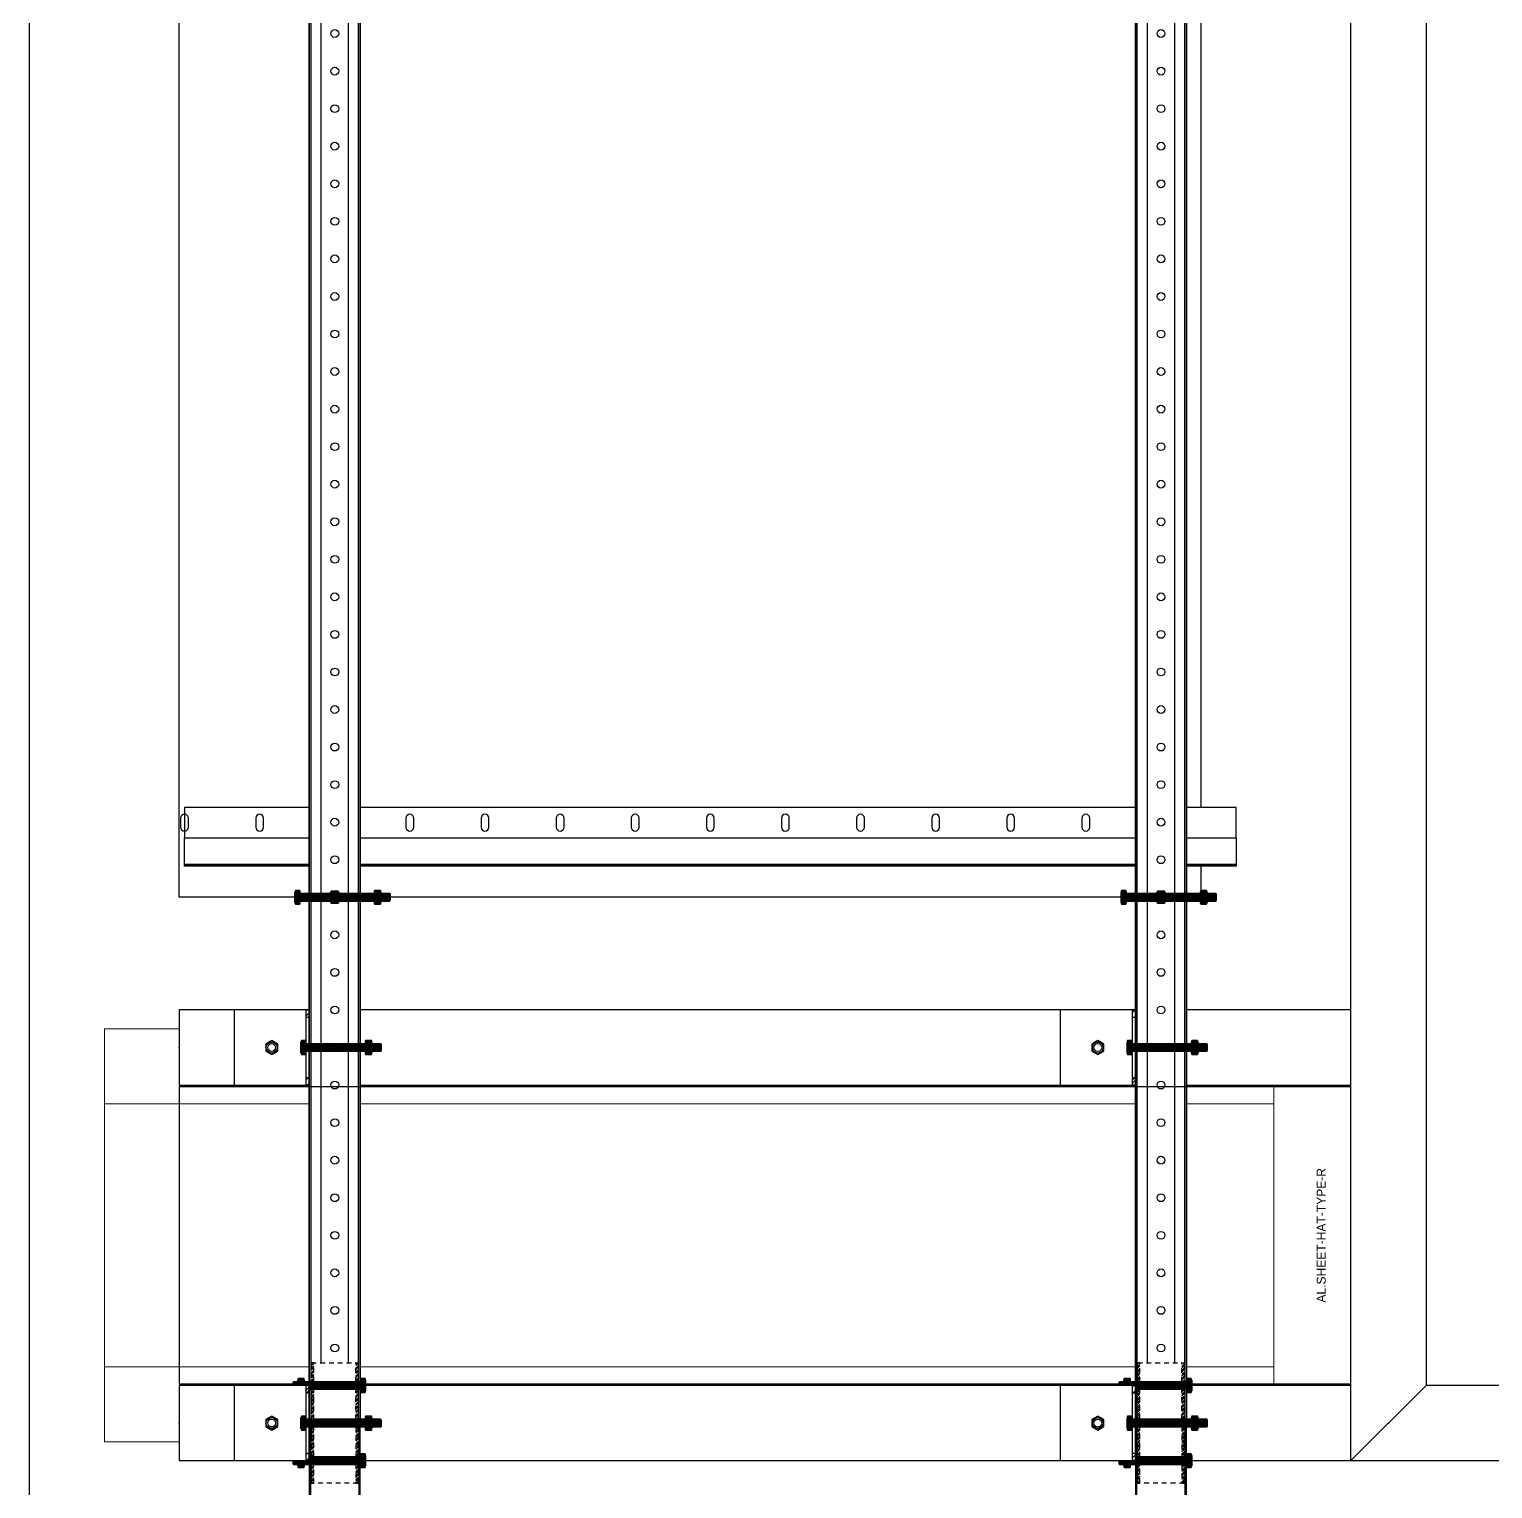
# Model space of a CAD drawing. Header units: millimetres. Extents: x -962357 to -591296, y -223672 to 59420.
# Drawn here: x -762783 to -761809, y -174613 to -173641 of the extents above; entities that cross this region are included whole.
import ezdxf
from ezdxf.enums import TextEntityAlignment as Align

# ---------------------------------------------------------------- set-up
doc = ezdxf.new("R2010")
doc.units = ezdxf.units.MM
doc.linetypes.add('TA_HL_000.90000', pattern=[5.85, 3.195, -2.655])
for name, color, linetype in [('000 - H A T C H', 8, 'Continuous'), ('000 - WIPEOUT', 250, 'Continuous'), ('001 - ASCESSORIES', 251, 'Continuous'), ('A04_TUBE SERIES', 2, 'Continuous'), ('A11_ALU.SOLID SHEET', 2, 'Continuous')]:
    doc.layers.add(name, color=color, linetype=linetype)
doc.layers.add('A-GLAZ-CURT', color=2, linetype='Continuous', lineweight=9)
pattern_1 = [(135, (45431.8018, -77824.1695), (-1.325825215, -1.325825215), []), (135, (45431.8018, -77823.2856), (-1.325825215, -1.325825215), [])]
pattern_2 = [(110, (-0.5, 0), (-0.939693, -0.34202), []), (110, (-0.2012, 0.6409), (-0.939693, -0.34202), [1.25, -0.25, 0, -0.25])]

# ---------------------------------------------------------------- blocks, each defined once
blk = doc.blocks.new('*U4832')
blk.add_attdef('EXTR.OVL-LENGTH_', (-25, -59.09), '', height=5)
blk.add_wipeout([(-25, 25), (25, -25), (25, 2475), (-25, 2425)]).dxf.layer = '000 - WIPEOUT'
blk.add_point((0, 0))
at = {"layer": 'A04_TUBE SERIES', "color": 0}
blk.add_lwpolyline([(-25, 25), (25, -25), (25, 2475), (-25, 2425)], close=True, dxfattribs=at)
blk = doc.blocks.new('*U4837')
blk.add_attdef('EXTR.OVL-LENGTH_', (-25, -59.09), '', height=5)
blk.add_wipeout([(-25, 25), (25, -25), (25, 6873.5), (-25, 6823.5)]).dxf.layer = '000 - WIPEOUT'
blk.add_point((0, 0))
at = {"layer": 'A04_TUBE SERIES', "color": 0}
blk.add_lwpolyline([(-25, 25), (25, -25), (25, 6873.5), (-25, 6823.5)], close=True, dxfattribs=at)
blk = doc.blocks.new('*U4839')
at = {"layer": 'A04_TUBE SERIES', "color": 0, "linetype": 'ByBlock', "xscale": -1}
blk.add_blockref('*U4832', (25, 25), dxfattribs=at)
at = {"layer": 'A04_TUBE SERIES', "color": 0, "linetype": 'ByBlock', "rotation": 269.9999999999478}
blk.add_blockref('*U4837', (25, 25), dxfattribs=at)
blk = doc.blocks.new('*U4847')
blk.add_attdef('EXTR.OVL-LENGTH_', (-25, -59.09), '', height=5)
blk.add_wipeout([(-25, 0), (25, 0), (25, 780), (-25, 780)]).dxf.layer = '000 - WIPEOUT'
blk.add_point((0, 0))
at = {"layer": 'A04_TUBE SERIES', "color": 0}
blk.add_lwpolyline([(-25, 0), (25, 0), (25, 780), (-25, 780)], close=True, dxfattribs=at)
blk = doc.blocks.new('*U4848')
blk.add_attdef('EXTR.OVL-LENGTH_', (-25, -59.09), '', height=5)
blk.add_wipeout([(-25, 0), (25, 0), (25, 780), (-25, 780)]).dxf.layer = '000 - WIPEOUT'
blk.add_point((0, 0))
at = {"layer": 'A04_TUBE SERIES', "color": 0}
blk.add_lwpolyline([(-25, 0), (25, 0), (25, 780), (-25, 780)], close=True, dxfattribs=at)
blk = doc.blocks.new('*U4856')
blk.add_wipeout([(875, 250), (875, 930), (-875, 930), (-875, 250)]).dxf.layer = '000 - WIPEOUT'
at = {"layer": 'A11_ALU.SOLID SHEET', "color": 0}
blk.add_lwpolyline([(875, 250), (875, 930), (-875, 930), (-875, 250)], close=True, dxfattribs=at)
blk = doc.blocks.new('*U4933')
blk.add_wipeout([(-350, 0), (350, 0), (350, 39), (-350, 39)]).dxf.layer = '000 - WIPEOUT'
at = {"color": 2}
blk.add_lwpolyline([(-350, 39), (350, 39), (350, 37.8), (-350, 37.8)], close=True, dxfattribs=at)
at = {"color": 1}
blk.add_lwpolyline([(-350, 37.8), (350, 37.8), (350, 20), (-350, 20)], close=True, dxfattribs=at)
blk.add_lwpolyline([(-350, 0), (350, 0), (350, 20), (-350, 20)], close=True)
for points in [[(-297.4, 13, 1), (-302.6, 13), (-302.6, 7, 1), (-297.4, 7)], [(-247.4, 13, 1), (-252.6, 13), (-252.6, 7, 1), (-247.4, 7)], [(-197.4, 13, 1), (-202.6, 13), (-202.6, 7, 1), (-197.4, 7)], [(-147.4, 13, 1), (-152.6, 13), (-152.6, 7, 1), (-147.4, 7)], [(-97.4, 13, 1), (-102.6, 13), (-102.6, 7, 1), (-97.4, 7)], [(-47.4, 13, 1), (-52.6, 13), (-52.6, 7, 1), (-47.4, 7)], [(2.6, 13, 1), (-2.6, 13), (-2.6, 7, 1), (2.6, 7)], [(52.6, 13, 1), (47.4, 13), (47.4, 7, 1), (52.6, 7)], [(102.6, 13, 1), (97.4, 13), (97.4, 7, 1), (102.6, 7)], [(152.6, 13, 1), (147.4, 13), (147.4, 7, 1), (152.6, 7)], [(202.6, 13, 1), (197.4, 13), (197.4, 7, 1), (202.6, 7)], [(252.6, 13, 1), (247.4, 13), (247.4, 7, 1), (252.6, 7)], [(302.6, 13, 1), (297.4, 13), (297.4, 7, 1), (302.6, 7)], [(352.6, 13, 1), (347.4, 13), (347.4, 7, 1), (352.6, 7)]]:
    blk.add_lwpolyline(points, format="xyb", close=True, dxfattribs=at)
blk = doc.blocks.new('000 - ASSCESSORIES_FAMELINE_GALV.BRACKET_FITTING_U-PROFILE_CC-01_TOP_VIEW')
at = {"color": 6}
blk.add_wipeout([(1500, -17), (-1500, -17), (-1500, 17), (1500, 17)], dxfattribs=at).dxf.layer = '000 - WIPEOUT'
at = {"layer": '001 - ASCESSORIES', "color": 0, "linetype": 'ByBlock'}
for p, q in [((1500, 15.8), (-1500, 15.8)), ((1500, -15.8), (-1500, -15.8))]:
    blk.add_line(p, q, dxfattribs=at)
at = {"layer": '001 - ASCESSORIES', "color": 1}
blk.add_lwpolyline([(1500, 17), (1500, -17), (-1500, -17), (-1500, 17)], close=True, dxfattribs=at)
at = {"layer": '001 - ASCESSORIES', "color": 0, "linetype": 'ByBlock'}
for points in [[(-1500, 17), (-1500, 9), (1500, 9), (1500, 17)], [(-1500, -9), (-1500, -17), (1500, -17), (1500, -9)]]:
    blk.add_lwpolyline(points, close=True, dxfattribs=at)
at = {"layer": '001 - ASCESSORIES', "color": 1, "linetype": 'Continuous'}
for centre in [(575, 0), (600, 0), (625, 0), (650, 0), (675, 0), (700, 0), (725, 0), (750, 0), (775, 0), (800, 0), (825, 0), (850, 0), (875, 0), (900, 0), (925, 0), (950, 0), (975, 0), (1000, 0), (1025, 0), (1050, 0), (1075, 0), (1100, 0), (1125, 0), (1150, 0), (1175, 0), (1200, 0), (1225, 0), (1250, 0), (1275, 0), (1300, 0), (1325, 0), (1350, 0), (1375, 0), (1400, 0), (1425, 0), (1450, 0), (1475, 0), (1500, 0)]:
    blk.add_circle(centre, 2.6, dxfattribs=at)
blk = doc.blocks.new('000 - ASSCESSORIES_FAMELINE_GALV._SPICE-FOR_CC-01_TOP_VIEW')
blk.add_wipeout([(-40, 15.5), (40, 15.5), (40, -15.5), (-40, -15.5)]).dxf.layer = '000 - WIPEOUT'
at = {"layer": '000 - H A T C H'}
h = blk.add_hatch(dxfattribs=at)
h.set_pattern_fill('ANSI32', color=8, scale=5, angle=90)
h.set_pattern_definition(pattern_1)
h.paths.add_polyline_path([(-27.5, 14), (-27.5, 15.5), (-40, 15.5), (-40, 14)])
h.paths.add_polyline_path([(-2.5, 14), (-2.5, 15.5), (-22.5, 15.5), (-22.5, 14)])
h.paths.add_polyline_path([(27.5, 15.5), (27.5, 14), (40, 14), (40, 15.5)])
h.paths.add_polyline_path([(22.5, 14), (22.5, 15.5), (2.5, 15.5), (2.5, 14)])
h = blk.add_hatch(dxfattribs=at)
h.set_pattern_fill('ANSI32', color=8, scale=5, angle=90)
h.set_pattern_definition(pattern_1)
h.paths.add_polyline_path([(-27.5, -15.5), (-27.5, -14), (-40, -14), (-40, -15.5)])
h.paths.add_polyline_path([(-2.5, -15.5), (-2.5, -14), (-22.5, -14), (-22.5, -15.5)])
h.paths.add_polyline_path([(27.5, -14), (27.5, -15.5), (40, -15.5), (40, -14)])
h.paths.add_polyline_path([(22.5, -15.5), (22.5, -14), (2.5, -14), (2.5, -15.5)])
at = {"layer": '001 - ASCESSORIES', "color": 0, "linetype": 'ByBlock'}
for points in [[(-40, 15.5), (40, 15.5), (40, -15.5), (-40, -15.5)], [(-27.5, 14), (-27.5, 15.5), (-40, 15.5), (-40, 14)], [(-27.5, 15.5), (-22.5, 15.5), (-22.5, 14), (-27.5, 14)], [(-2.5, 14), (-2.5, 15.5), (-22.5, 15.5), (-22.5, 14)], [(-2.5, 15.5), (2.5, 15.5), (2.5, 14), (-2.5, 14)], [(22.5, 14), (22.5, 15.5), (2.5, 15.5), (2.5, 14)], [(22.5, 15.5), (27.5, 15.5), (27.5, 14), (22.5, 14)], [(27.5, 15.5), (27.5, 14), (40, 14), (40, 15.5)], [(-27.5, -15.5), (-27.5, -14), (-40, -14), (-40, -15.5)], [(-27.5, -14), (-22.5, -14), (-22.5, -15.5), (-27.5, -15.5)], [(-2.5, -15.5), (-2.5, -14), (-22.5, -14), (-22.5, -15.5)], [(-2.5, -14), (2.5, -14), (2.5, -15.5), (-2.5, -15.5)], [(2.5, -14), (22.5, -14), (22.5, -15.5), (2.5, -15.5)], [(22.5, -14), (27.5, -14), (27.5, -15.5), (22.5, -15.5)], [(27.5, -14), (40, -14), (40, -15.5), (27.5, -15.5)]]:
    blk.add_lwpolyline(points, close=True, dxfattribs=at)
blk = doc.blocks.new('*U4733')
at = {"layer": '001 - ASCESSORIES', "color": 0, "linetype": 'ByBlock', "rotation": 90}
blk.add_blockref('000 - ASSCESSORIES_FAMELINE_GALV._SPICE-FOR_CC-01_TOP_VIEW', (0, 0), dxfattribs=at)
blk = doc.blocks.new('*U4662')
at = {"color": 1}
for p, q in [((-3.46, 4.5), (3.46, 4.5)), ((-3.46, 0), (3.46, 0))]:
    blk.add_line(p, q, dxfattribs=at)
at = {"color": 0}
for points in [[(-2.31, 4.21, 0.249893), (-4.62, 4.21), (-4.62, 0.29, 0.249893), (-2.31, 0.29)], [(2.31, 4.21, 0.062422), (0, 4.5, 0.062422), (-2.31, 4.21), (-2.31, 0.29, 0.061692), (0, 0, 0.061692), (2.31, 0.29)], [(4.62, 4.21, 0.249893), (2.31, 4.21), (2.31, 0.29, 0.249893), (4.62, 0.29)]]:
    blk.add_lwpolyline(points, format="xyb", close=True, dxfattribs=at)
blk = doc.blocks.new('*U4707')
at = {"layer": '000 - H A T C H'}
h = blk.add_hatch(color=250, dxfattribs=at)
h.dxf.hatch_style = 1
edge = h.paths.add_edge_path()
edge.add_line((0.29, 4.62), (4.21, 4.62))
edge.add_arc((2.05, 3.46), 2.45, 0, 28.06093, ccw=False)
edge.add_line((4.5, 3.46), (4.5, 0.01))
edge.add_arc((-4.86, 0), 9.36, -0.02392, 0.02392, ccw=False)
edge.add_line((4.5, 0), (4.5, 0))
edge.add_arc((-4.86, 0), 9.36, -0.02392, 0.02392, ccw=False)
edge.add_line((4.5, -0.01), (4.5, -3.46))
edge.add_arc((2.05, -3.46), 2.45, -28.06093, 0, ccw=False)
edge.add_line((4.21, -4.62), (0.29, -4.62))
edge.add_arc((2.45, -3.46), 2.45, 180, 208.06093, ccw=False)
edge.add_line((0, -3.46), (0, 3.46))
edge.add_arc((2.45, 3.46), 2.45, 151.93907, 180, ccw=False)
at = {"layer": '001 - ASCESSORIES', "color": 0, "rotation": 270}
blk.add_blockref('*U4662', (0, 0), dxfattribs=at)
blk = doc.blocks.new('*U4682')
at = {"color": 1}
for p, q in [((-3.46, 3.5), (3.46, 3.5)), ((-3.46, 0), (3.46, 0))]:
    blk.add_line(p, q, dxfattribs=at)
at = {"color": 0}
for points in [[(-2.31, 3.21, 0.249855), (-4.62, 3.21), (-4.62, 0.29, 0.249855), (-2.31, 0.29)], [(2.31, 3.21, 0.062432), (0, 3.5, 0.062432), (-2.31, 3.21), (-2.31, 0.29, 0.061701), (0, 0, 0.061701), (2.31, 0.29)], [(4.62, 3.21, 0.249855), (2.31, 3.21), (2.31, 0.29, 0.249855), (4.62, 0.29)]]:
    blk.add_lwpolyline(points, format="xyb", close=True, dxfattribs=at)
blk = doc.blocks.new('*U4693')
at = {"layer": '000 - H A T C H'}
h = blk.add_hatch(dxfattribs=at)
h.set_pattern_fill('ANSI35', color=8, scale=4, angle=65)
h.set_pattern_definition(pattern_2)
h.paths.add_polyline_path([(0, -2.5), (44.5, -2.5), (44.5, 2.5), (0, 2.5)])
at = {"color": 8}
blk.add_line((44.5, -2.5), (44.5, 2.5), dxfattribs=at)
at = {"color": 1}
blk.add_lwpolyline([(44.5, 2.5), (0, 2.5), (0, -2.5), (44.5, -2.5), (45, -2), (45, 2)], close=True, dxfattribs=at)
blk = doc.blocks.new('*U4734')
at = {"layer": '000 - H A T C H'}
h = blk.add_hatch(color=250, dxfattribs=at)
h.dxf.hatch_style = 1
edge = h.paths.add_edge_path()
edge.add_line((-0.29, -4.62), (-3.21, -4.62))
edge.add_arc((-1.05, -3.46), 2.45, 180, 208.05689, ccw=False)
edge.add_line((-3.5, -3.46), (-3.5, -0.01))
edge.add_arc((5.86, 0), 9.36, 179.97608, 180.02392, ccw=False)
edge.add_line((-3.5, 0), (-3.5, 0))
edge.add_arc((5.86, 0), 9.36, 179.97608, 180.02392, ccw=False)
edge.add_line((-3.5, 0.01), (-3.5, 3.46))
edge.add_arc((-1.05, 3.46), 2.45, 151.94311, 180, ccw=False)
edge.add_line((-3.21, 4.62), (-0.29, 4.62))
edge.add_arc((-2.45, 3.46), 2.45, 360, 388.05689, ccw=False)
edge.add_line((0, 3.46), (0, -3.46))
edge.add_arc((-2.45, -3.46), 2.45, 331.94311, 360, ccw=False)
blk.add_blockref('*U4693', (0, 0))
at = {"layer": '001 - ASCESSORIES', "rotation": 90}
blk.add_blockref('*U4682', (0, 0), dxfattribs=at)
blk = doc.blocks.new('*U4735')
at = {"layer": '001 - ASCESSORIES', "rotation": 270}
for name, p in [('*U4734', (0, 0)), ('*U4707', (0, -37.2))]:
    blk.add_blockref(name, p, dxfattribs=at)
blk = doc.blocks.new('*U4935')
at = {"layer": '001 - ASCESSORIES'}
blk.add_lwpolyline([(2050, 17), (1500, 17), (1500, -17), (2050, -17)], close=True, dxfattribs=at)
at = {"layer": '001 - ASCESSORIES', "color": 0}
blk.add_lwpolyline([(2050, 16.2), (1500, 16.2), (1500, -16.2), (2050, -16.2)], close=True, dxfattribs=at)
at = {"layer": '001 - ASCESSORIES'}
blk.add_circle((1525, 0), 2.6, dxfattribs=at)
at = {"layer": '001 - ASCESSORIES', "color": 0, "linetype": 'ByBlock'}
blk.add_blockref('000 - ASSCESSORIES_FAMELINE_GALV.BRACKET_FITTING_U-PROFILE_CC-01_TOP_VIEW', (0, 0), dxfattribs=at)
at = {"layer": '001 - ASCESSORIES', "linetype": 'TA_HL_000.90000', "rotation": 90}
blk.add_blockref('*U4733', (1500, 0), dxfattribs=at)
for p in [(1475, 17), (1525, 17)]:
    blk.add_blockref('*U4735', p)
blk = doc.blocks.new('*U4663')
at = {"layer": '001 - ASCESSORIES', "color": 0}
blk.add_lwpolyline([(4.62, 0), (2.31, 4), (-2.31, 4), (-4.62, 0), (-2.31, -4), (2.31, -4)], close=True, dxfattribs=at)
at = {"layer": '001 - ASCESSORIES', "color": 8}
blk.add_circle((0, 0), 3.85, dxfattribs=at)
at = {"layer": '001 - ASCESSORIES', "color": 0}
blk.add_circle((0, 0), 2.6, dxfattribs=at)
blk = doc.blocks.new('*U4664')
at = {"layer": '000 - H A T C H'}
h = blk.add_hatch(color=250, dxfattribs=at)
h.dxf.hatch_style = 1
h.paths.add_polyline_path([(4, -2.31), (4, 2.31), (0, 4.62), (-4, 2.31), (-4, -2.31), (0, -4.62)])
h.paths.add_polyline_path([(0, -2.6, -1), (0, 2.6, -1)], flags=16)
at = {"layer": '001 - ASCESSORIES', "color": 0, "rotation": 270}
blk.add_blockref('*U4663', (0, 0), dxfattribs=at)
blk = doc.blocks.new('*U4696')
at = {"layer": '000 - H A T C H'}
h = blk.add_hatch(dxfattribs=at)
h.set_pattern_fill('ANSI35', color=8, scale=4, angle=65)
h.set_pattern_definition(pattern_2)
h.paths.add_polyline_path([(0, -2.5), (59.5, -2.5), (59.5, 2.5), (0, 2.5)])
at = {"color": 8}
blk.add_line((59.5, -2.5), (59.5, 2.5), dxfattribs=at)
at = {"color": 1}
blk.add_lwpolyline([(59.5, 2.5), (0, 2.5), (0, -2.5), (59.5, -2.5), (60, -2), (60, 2)], close=True, dxfattribs=at)
blk = doc.blocks.new('*U4748')
at = {"layer": '000 - H A T C H'}
h = blk.add_hatch(color=250, dxfattribs=at)
h.dxf.hatch_style = 1
edge = h.paths.add_edge_path()
edge.add_line((-0.29, -4.62), (-3.21, -4.62))
edge.add_arc((-1.05, -3.46), 2.45, 180, 208.05689, ccw=False)
edge.add_line((-3.5, -3.46), (-3.5, -0.01))
edge.add_arc((5.86, 0), 9.36, 179.97608, 180.02392, ccw=False)
edge.add_line((-3.5, 0), (-3.5, 0))
edge.add_arc((5.86, 0), 9.36, 179.97608, 180.02392, ccw=False)
edge.add_line((-3.5, 0.01), (-3.5, 3.46))
edge.add_arc((-1.05, 3.46), 2.45, 151.94311, 180, ccw=False)
edge.add_line((-3.21, 4.62), (-0.29, 4.62))
edge.add_arc((-2.45, 3.46), 2.45, 360, 388.05689, ccw=False)
edge.add_line((0, 3.46), (0, -3.46))
edge.add_arc((-2.45, -3.46), 2.45, 331.94311, 360, ccw=False)
blk.add_blockref('*U4696', (0, 0))
at = {"layer": '001 - ASCESSORIES', "rotation": 90}
blk.add_blockref('*U4682', (0, 0), dxfattribs=at)
blk = doc.blocks.new('*U4821')
at = {"layer": '001 - ASCESSORIES'}
blk.add_blockref('*U4748', (-23, 0), dxfattribs=at)
at = {"layer": '001 - ASCESSORIES', "color": 2}
for rotation in [90, 90, 270, 270]:
    blk.add_blockref('*U4664', (0, 0), dxfattribs=dict(at, rotation=rotation))
at = {"layer": '001 - ASCESSORIES', "color": 1}
blk.add_blockref('*U4707', (26.2, 0), dxfattribs=at)
blk = doc.blocks.new('*U4952')
at = {"layer": 'A11_ALU.SOLID SHEET', "color": 0}
blk.add_lwpolyline([(780, -98.8), (780, 98.8), (0, 98.8), (0, -98.8)], close=True, dxfattribs=at)
at = {"layer": 'Defpoints', "color": 250}
blk.add_point((0, 0), dxfattribs=at)
blk.add_text('AL.SHEET-HAT-TYPE-R', height=6, rotation=270, dxfattribs=at).set_placement((15, 0), align=Align.BOTTOM_CENTER)
blk = doc.blocks.new('000 - ASSCESSORIES_FAMELINE_AL.EXTR._L-PROFILE_50x68mm._non-code_TOP_VIEW')
blk.add_wipeout([(-50, -25), (0, -25), (0, 25), (-50, 25)]).dxf.layer = '000 - WIPEOUT'
at = {"layer": '000 - H A T C H'}
h = blk.add_hatch(dxfattribs=at)
h.set_pattern_fill('ANSI32', color=8, scale=0.5)
h.set_pattern_definition([(45, (-14193.569, 11847.092), (-3.367596, 3.367596), []), (45, (-14191.324, 11847.092), (-3.367596, 3.367596), [])])
h.paths.add_polyline_path([(-2, 20), (0, 20), (0, 25), (-2, 25)])
h.paths.add_polyline_path([(0, -20), (-2, -20), (-2, -25), (0, -25)])
at = {"layer": '001 - ASCESSORIES', "color": 0}
for p, q in [((0, 20), (-2, 20)), ((-2, -20), (0, -20))]:
    blk.add_line(p, q, dxfattribs=at)
at = {"layer": '001 - ASCESSORIES', "color": 1}
blk.add_line((-2, -20), (-2, 20), dxfattribs=at)
at = {"layer": '001 - ASCESSORIES'}
blk.add_lwpolyline([(-50, -25), (0, -25), (0, 25), (-50, 25)], close=True, dxfattribs=at)
at = {"layer": '001 - ASCESSORIES', "color": 0}
for points in [[(-2, 25), (0, 25), (0, 20), (-2, 20)], [(-2, -20), (0, -20), (0, -25), (-2, -25)]]:
    blk.add_lwpolyline(points, close=True, dxfattribs=at)
at = {"layer": '001 - ASCESSORIES', "color": 1}
blk.add_circle((-25, 0), 2.6, dxfattribs=at)
blk = doc.blocks.new('*U4738')
at = {"layer": '001 - ASCESSORIES', "color": 0}
blk.add_blockref('000 - ASSCESSORIES_FAMELINE_AL.EXTR._L-PROFILE_50x68mm._non-code_TOP_VIEW', (0, 0), dxfattribs=at)
blk = doc.blocks.new('*U4683')
blk.add_circle((0, 0), 3.66)
at = {"layer": '001 - ASCESSORIES', "color": 0}
blk.add_lwpolyline([(4.62, 0), (2.31, 4), (-2.31, 4), (-4.62, 0), (-2.31, -4), (2.31, -4)], close=True, dxfattribs=at)
at = {"layer": '001 - ASCESSORIES', "color": 8}
blk.add_circle((0, 0), 3.85, dxfattribs=at)
blk = doc.blocks.new('*U4715')
at = {"layer": '001 - ASCESSORIES', "rotation": 90}
blk.add_blockref('*U4683', (0, 0), dxfattribs=at)
blk = doc.blocks.new('*U4751')
at = {"layer": '001 - ASCESSORIES'}
blk.add_blockref('*U4715', (0, 0), dxfattribs=at)
blk = doc.blocks.new('*U4694')
at = {"layer": '000 - H A T C H'}
h = blk.add_hatch(dxfattribs=at)
h.set_pattern_fill('ANSI35', color=8, scale=4, angle=65)
h.set_pattern_definition(pattern_2)
h.paths.add_polyline_path([(0, -2.5), (49.5, -2.5), (49.5, 2.5), (0, 2.5)])
at = {"color": 8}
blk.add_line((49.5, -2.5), (49.5, 2.5), dxfattribs=at)
at = {"color": 1}
blk.add_lwpolyline([(49.5, 2.5), (0, 2.5), (0, -2.5), (49.5, -2.5), (50, -2), (50, 2)], close=True, dxfattribs=at)
blk = doc.blocks.new('*U4746')
at = {"layer": '000 - H A T C H'}
h = blk.add_hatch(color=250, dxfattribs=at)
h.dxf.hatch_style = 1
edge = h.paths.add_edge_path()
edge.add_line((-0.29, -4.62), (-3.21, -4.62))
edge.add_arc((-1.05, -3.46), 2.45, 180, 208.05689, ccw=False)
edge.add_line((-3.5, -3.46), (-3.5, -0.01))
edge.add_arc((5.86, 0), 9.36, 179.97608, 180.02392, ccw=False)
edge.add_line((-3.5, 0), (-3.5, 0))
edge.add_arc((5.86, 0), 9.36, 179.97608, 180.02392, ccw=False)
edge.add_line((-3.5, 0.01), (-3.5, 3.46))
edge.add_arc((-1.05, 3.46), 2.45, 151.94311, 180, ccw=False)
edge.add_line((-3.21, 4.62), (-0.29, 4.62))
edge.add_arc((-2.45, 3.46), 2.45, 360, 388.05689, ccw=False)
edge.add_line((0, 3.46), (0, -3.46))
edge.add_arc((-2.45, -3.46), 2.45, 331.94311, 360, ccw=False)
blk.add_blockref('*U4694', (0, 0))
at = {"layer": '001 - ASCESSORIES', "rotation": 90}
blk.add_blockref('*U4682', (0, 0), dxfattribs=at)
blk = doc.blocks.new('*U4752')
at = {"layer": '001 - ASCESSORIES'}
for name, p in [('*U4746', (0, 0)), ('*U4707', (39.2, -0.01))]:
    blk.add_blockref(name, p, dxfattribs=at)
blk = doc.blocks.new('*U4794')
at = {"color": 2}
blk.add_blockref('*U4738', (0, 0), dxfattribs=at)
for name, p in [('*U4751', (-25, 0)), ('*U4752', (-2, 0))]:
    blk.add_blockref(name, p)
blk = doc.blocks.new('*U4956')
blk.add_lwpolyline([(-7165.48, 4263.02), (-7165.48, 5940.05), (-11560, 5940.05), (-11560, 4315), (-18103.39, 4315), (-18103.39, 550), (-9016.58, 550), (-9016.58, 4265)], close=True)
at = {"layer": 'A04_TUBE SERIES', "color": 0, "linetype": 'ByBlock', "rotation": 270}
for name, p in [('*U4848', (-18003.5, 1455.5)), ('*U4847', (-18003.5, 1205.5))]:
    blk.add_blockref(name, p, dxfattribs=at)
at = {"layer": 'A11_ALU.SOLID SHEET', "color": 0, "linetype": 'ByBlock', "xscale": -1, "rotation": 90}
blk.add_blockref('*U4856', (-17073.5, 2430.5), dxfattribs=at)
at = {"layer": '001 - ASCESSORIES', "linetype": 'ByBlock', "rotation": 180}
blk.add_blockref('*U4933', (-17650, 1615.2), dxfattribs=at)
at = {"layer": '001 - ASCESSORIES', "linetype": 'ByBlock', "rotation": 270}
for p in [(-17900, 2705.5), (-17350, 2705.5)]:
    blk.add_blockref('*U4935', p, dxfattribs=at)
at = {"layer": '001 - ASCESSORIES', "linetype": 'ByBlock'}
for p in [(-17900, 1555.5), (-17350, 1555.5)]:
    blk.add_blockref('*U4821', p, dxfattribs=at)
at = {"layer": 'A11_ALU.SOLID SHEET', "color": 1, "rotation": 180}
blk.add_blockref('*U4952', (-17223.5, 1330.5), dxfattribs=at)
at = {"layer": '001 - ASCESSORIES', "linetype": 'ByBlock'}
for p in [(-17917, 1455.5), (-17367, 1455.5), (-17917, 1205.5), (-17367, 1205.5)]:
    blk.add_blockref('*U4794', p, dxfattribs=at)
at = {"layer": 'A11_ALU.SOLID SHEET'}
blk.add_blockref('*U4839', (-17223.5, 1180.5), dxfattribs=at)
blk = doc.blocks.new('DPA_CP_Metal Ceiling Panel1 - Horizontal with Gap-14216844-4160-01 UPPER PLATFORM LEVEL - REFLECTED CEILING PLAN')
at = {"layer": 'A-GLAZ-CURT'}
for p, q in [((-762735.76, 6974.03), (-762735.76, 7249.03)), ((-762735.76, 6974.03), (-762735.76, 7249.03)), ((-762735.76, 7249.03), (-761957.35, 7249.03)), ((-762735.76, 7249.03), (-761957.35, 7249.03)), ((-762735.76, 6974.03), (-762735.76, 7249.03)), ((-761957.35, 6974.03), (-761957.35, 7249.03)), ((-761957.35, 7249.03), (-761957.35, 6974.03)), ((-761957.35, 7249.03), (-761957.35, 6974.03)), ((-762735.76, 7199.03), (-761957.35, 7199.03)), ((-762735.76, 7024.03), (-761957.35, 7024.03)), ((-762735.76, 6974.03), (-761957.35, 6974.03)), ((-761957.35, 6974.03), (-762735.76, 6974.03)), ((-761957.35, 6974.03), (-762735.76, 6974.03))]:
    blk.add_line(p, q, dxfattribs=at)
blk = doc.blocks.new('*U736')
blk.add_attdef('EXTR.OVL-LENGTH_', (-25, -59.09), '', height=5)
blk.add_wipeout([(-25, 0), (25, 0), (25, 780), (-25, 780)]).dxf.layer = '000 - WIPEOUT'
blk.add_point((0, 0))
at = {"layer": 'A04_TUBE SERIES', "color": 0}
blk.add_lwpolyline([(-25, 0), (25, 0), (25, 780), (-25, 780)], close=True, dxfattribs=at)
blk = doc.blocks.new('*U737')
blk.add_attdef('EXTR.OVL-LENGTH_', (-25, -59.09), '', height=5)
blk.add_wipeout([(-25, 0), (25, 0), (25, 780), (-25, 780)]).dxf.layer = '000 - WIPEOUT'
blk.add_point((0, 0))
at = {"layer": 'A04_TUBE SERIES', "color": 0}
blk.add_lwpolyline([(-25, 0), (25, 0), (25, 780), (-25, 780)], close=True, dxfattribs=at)
blk = doc.blocks.new('*U494')
blk.add_wipeout([(875, 250), (875, 930), (-875, 930), (-875, 250)]).dxf.layer = '000 - WIPEOUT'
at = {"layer": 'A11_ALU.SOLID SHEET', "color": 0}
blk.add_lwpolyline([(875, 250), (875, 930), (-875, 930), (-875, 250)], close=True, dxfattribs=at)
blk = doc.blocks.new('*U547')
blk.add_wipeout([(-350, 0), (350, 0), (350, 39), (-350, 39)]).dxf.layer = '000 - WIPEOUT'
at = {"color": 2}
blk.add_lwpolyline([(-350, 39), (350, 39), (350, 37.8), (-350, 37.8)], close=True, dxfattribs=at)
at = {"color": 1}
blk.add_lwpolyline([(-350, 37.8), (350, 37.8), (350, 20), (-350, 20)], close=True, dxfattribs=at)
blk.add_lwpolyline([(-350, 0), (350, 0), (350, 20), (-350, 20)], close=True)
for points in [[(-297.4, 13, 1), (-302.6, 13), (-302.6, 7, 1), (-297.4, 7)], [(-247.4, 13, 1), (-252.6, 13), (-252.6, 7, 1), (-247.4, 7)], [(-197.4, 13, 1), (-202.6, 13), (-202.6, 7, 1), (-197.4, 7)], [(-147.4, 13, 1), (-152.6, 13), (-152.6, 7, 1), (-147.4, 7)], [(-97.4, 13, 1), (-102.6, 13), (-102.6, 7, 1), (-97.4, 7)], [(-47.4, 13, 1), (-52.6, 13), (-52.6, 7, 1), (-47.4, 7)], [(2.6, 13, 1), (-2.6, 13), (-2.6, 7, 1), (2.6, 7)], [(52.6, 13, 1), (47.4, 13), (47.4, 7, 1), (52.6, 7)], [(102.6, 13, 1), (97.4, 13), (97.4, 7, 1), (102.6, 7)], [(152.6, 13, 1), (147.4, 13), (147.4, 7, 1), (152.6, 7)], [(202.6, 13, 1), (197.4, 13), (197.4, 7, 1), (202.6, 7)], [(252.6, 13, 1), (247.4, 13), (247.4, 7, 1), (252.6, 7)], [(302.6, 13, 1), (297.4, 13), (297.4, 7, 1), (302.6, 7)], [(352.6, 13, 1), (347.4, 13), (347.4, 7, 1), (352.6, 7)]]:
    blk.add_lwpolyline(points, format="xyb", close=True, dxfattribs=at)
blk = doc.blocks.new('*U677')
at = {"layer": '001 - ASCESSORIES', "color": 0, "linetype": 'ByBlock', "rotation": 90}
blk.add_blockref('000 - ASSCESSORIES_FAMELINE_GALV._SPICE-FOR_CC-01_TOP_VIEW', (0, 0), dxfattribs=at)
blk = doc.blocks.new('*U349')
at = {"color": 1}
for p, q in [((-3.46, 4.5), (3.46, 4.5)), ((-3.46, 0), (3.46, 0))]:
    blk.add_line(p, q, dxfattribs=at)
at = {"color": 0}
for points in [[(-2.31, 4.21, 0.249893), (-4.62, 4.21), (-4.62, 0.29, 0.249893), (-2.31, 0.29)], [(2.31, 4.21, 0.062422), (0, 4.5, 0.062422), (-2.31, 4.21), (-2.31, 0.29, 0.061692), (0, 0, 0.061692), (2.31, 0.29)], [(4.62, 4.21, 0.249893), (2.31, 4.21), (2.31, 0.29, 0.249893), (4.62, 0.29)]]:
    blk.add_lwpolyline(points, format="xyb", close=True, dxfattribs=at)
blk = doc.blocks.new('*U667')
at = {"layer": '000 - H A T C H'}
h = blk.add_hatch(color=250, dxfattribs=at)
h.dxf.hatch_style = 1
edge = h.paths.add_edge_path()
edge.add_line((0.29, 4.62), (4.21, 4.62))
edge.add_arc((2.05, 3.46), 2.45, 0, 28.06093, ccw=False)
edge.add_line((4.5, 3.46), (4.5, 0.01))
edge.add_arc((-4.86, 0), 9.36, -0.02392, 0.02392, ccw=False)
edge.add_line((4.5, 0), (4.5, 0))
edge.add_arc((-4.86, 0), 9.36, -0.02392, 0.02392, ccw=False)
edge.add_line((4.5, -0.01), (4.5, -3.46))
edge.add_arc((2.05, -3.46), 2.45, -28.06093, 0, ccw=False)
edge.add_line((4.21, -4.62), (0.29, -4.62))
edge.add_arc((2.45, -3.46), 2.45, 180, 208.06093, ccw=False)
edge.add_line((0, -3.46), (0, 3.46))
edge.add_arc((2.45, 3.46), 2.45, 151.93907, 180, ccw=False)
at = {"layer": '001 - ASCESSORIES', "color": 0, "rotation": 270}
blk.add_blockref('*U349', (0, 0), dxfattribs=at)
blk = doc.blocks.new('*U351')
at = {"color": 1}
for p, q in [((-3.46, 3.5), (3.46, 3.5)), ((-3.46, 0), (3.46, 0))]:
    blk.add_line(p, q, dxfattribs=at)
at = {"color": 0}
for points in [[(-2.31, 3.21, 0.249855), (-4.62, 3.21), (-4.62, 0.29, 0.249855), (-2.31, 0.29)], [(2.31, 3.21, 0.062432), (0, 3.5, 0.062432), (-2.31, 3.21), (-2.31, 0.29, 0.061701), (0, 0, 0.061701), (2.31, 0.29)], [(4.62, 3.21, 0.249855), (2.31, 3.21), (2.31, 0.29, 0.249855), (4.62, 0.29)]]:
    blk.add_lwpolyline(points, format="xyb", close=True, dxfattribs=at)
blk = doc.blocks.new('*U362')
at = {"layer": '000 - H A T C H'}
h = blk.add_hatch(dxfattribs=at)
h.set_pattern_fill('ANSI35', color=8, scale=4, angle=65)
h.set_pattern_definition(pattern_2)
h.paths.add_polyline_path([(0, -2.5), (44.5, -2.5), (44.5, 2.5), (0, 2.5)])
at = {"color": 8}
blk.add_line((44.5, -2.5), (44.5, 2.5), dxfattribs=at)
at = {"color": 1}
blk.add_lwpolyline([(44.5, 2.5), (0, 2.5), (0, -2.5), (44.5, -2.5), (45, -2), (45, 2)], close=True, dxfattribs=at)
blk = doc.blocks.new('*U675')
at = {"layer": '000 - H A T C H'}
h = blk.add_hatch(color=250, dxfattribs=at)
h.dxf.hatch_style = 1
edge = h.paths.add_edge_path()
edge.add_line((-0.29, -4.62), (-3.21, -4.62))
edge.add_arc((-1.05, -3.46), 2.45, 180, 208.05689, ccw=False)
edge.add_line((-3.5, -3.46), (-3.5, -0.01))
edge.add_arc((5.86, 0), 9.36, 179.97608, 180.02392, ccw=False)
edge.add_line((-3.5, 0), (-3.5, 0))
edge.add_arc((5.86, 0), 9.36, 179.97608, 180.02392, ccw=False)
edge.add_line((-3.5, 0.01), (-3.5, 3.46))
edge.add_arc((-1.05, 3.46), 2.45, 151.94311, 180, ccw=False)
edge.add_line((-3.21, 4.62), (-0.29, 4.62))
edge.add_arc((-2.45, 3.46), 2.45, 360, 388.05689, ccw=False)
edge.add_line((0, 3.46), (0, -3.46))
edge.add_arc((-2.45, -3.46), 2.45, 331.94311, 360, ccw=False)
blk.add_blockref('*U362', (0, 0))
at = {"layer": '001 - ASCESSORIES', "rotation": 90}
blk.add_blockref('*U351', (0, 0), dxfattribs=at)
blk = doc.blocks.new('*U678')
at = {"layer": '001 - ASCESSORIES', "rotation": 270}
for name, p in [('*U675', (0, 0)), ('*U667', (0, -37.2))]:
    blk.add_blockref(name, p, dxfattribs=at)
blk = doc.blocks.new('*U555')
at = {"layer": '001 - ASCESSORIES'}
blk.add_lwpolyline([(2050, 17), (1500, 17), (1500, -17), (2050, -17)], close=True, dxfattribs=at)
at = {"layer": '001 - ASCESSORIES', "color": 0}
blk.add_lwpolyline([(2050, 16.2), (1500, 16.2), (1500, -16.2), (2050, -16.2)], close=True, dxfattribs=at)
at = {"layer": '001 - ASCESSORIES'}
blk.add_circle((1525, 0), 2.6, dxfattribs=at)
at = {"layer": '001 - ASCESSORIES', "color": 0, "linetype": 'ByBlock'}
blk.add_blockref('000 - ASSCESSORIES_FAMELINE_GALV.BRACKET_FITTING_U-PROFILE_CC-01_TOP_VIEW', (0, 0), dxfattribs=at)
at = {"layer": '001 - ASCESSORIES', "linetype": 'TA_HL_000.90000', "rotation": 90}
blk.add_blockref('*U677', (1500, 0), dxfattribs=at)
for p in [(1475, 17), (1525, 17)]:
    blk.add_blockref('*U678', p)
blk = doc.blocks.new('*U350')
at = {"layer": '001 - ASCESSORIES', "color": 0}
blk.add_lwpolyline([(4.62, 0), (2.31, 4), (-2.31, 4), (-4.62, 0), (-2.31, -4), (2.31, -4)], close=True, dxfattribs=at)
at = {"layer": '001 - ASCESSORIES', "color": 8}
blk.add_circle((0, 0), 3.85, dxfattribs=at)
at = {"layer": '001 - ASCESSORIES', "color": 0}
blk.add_circle((0, 0), 2.6, dxfattribs=at)
blk = doc.blocks.new('*U671')
at = {"layer": '000 - H A T C H'}
h = blk.add_hatch(color=250, dxfattribs=at)
h.dxf.hatch_style = 1
h.paths.add_polyline_path([(4, -2.31), (4, 2.31), (0, 4.62), (-4, 2.31), (-4, -2.31), (0, -4.62)])
h.paths.add_polyline_path([(0, -2.6, -1), (0, 2.6, -1)], flags=16)
at = {"layer": '001 - ASCESSORIES', "color": 0, "rotation": 270}
blk.add_blockref('*U350', (0, 0), dxfattribs=at)
blk = doc.blocks.new('*U365')
at = {"layer": '000 - H A T C H'}
h = blk.add_hatch(dxfattribs=at)
h.set_pattern_fill('ANSI35', color=8, scale=4, angle=65)
h.set_pattern_definition(pattern_2)
h.paths.add_polyline_path([(0, -2.5), (59.5, -2.5), (59.5, 2.5), (0, 2.5)])
at = {"color": 8}
blk.add_line((59.5, -2.5), (59.5, 2.5), dxfattribs=at)
at = {"color": 1}
blk.add_lwpolyline([(59.5, 2.5), (0, 2.5), (0, -2.5), (59.5, -2.5), (60, -2), (60, 2)], close=True, dxfattribs=at)
blk = doc.blocks.new('*U583')
at = {"layer": '000 - H A T C H'}
h = blk.add_hatch(color=250, dxfattribs=at)
h.dxf.hatch_style = 1
edge = h.paths.add_edge_path()
edge.add_line((-0.29, -4.62), (-3.21, -4.62))
edge.add_arc((-1.05, -3.46), 2.45, 180, 208.05689, ccw=False)
edge.add_line((-3.5, -3.46), (-3.5, -0.01))
edge.add_arc((5.86, 0), 9.36, 179.97608, 180.02392, ccw=False)
edge.add_line((-3.5, 0), (-3.5, 0))
edge.add_arc((5.86, 0), 9.36, 179.97608, 180.02392, ccw=False)
edge.add_line((-3.5, 0.01), (-3.5, 3.46))
edge.add_arc((-1.05, 3.46), 2.45, 151.94311, 180, ccw=False)
edge.add_line((-3.21, 4.62), (-0.29, 4.62))
edge.add_arc((-2.45, 3.46), 2.45, 360, 388.05689, ccw=False)
edge.add_line((0, 3.46), (0, -3.46))
edge.add_arc((-2.45, -3.46), 2.45, 331.94311, 360, ccw=False)
blk.add_blockref('*U365', (0, 0))
at = {"layer": '001 - ASCESSORIES', "rotation": 90}
blk.add_blockref('*U351', (0, 0), dxfattribs=at)
blk = doc.blocks.new('*U686')
at = {"layer": '001 - ASCESSORIES'}
blk.add_blockref('*U583', (-23, 0), dxfattribs=at)
at = {"layer": '001 - ASCESSORIES', "color": 2}
for rotation in [90, 90, 270, 270]:
    blk.add_blockref('*U671', (0, 0), dxfattribs=dict(at, rotation=rotation))
at = {"layer": '001 - ASCESSORIES', "color": 1}
blk.add_blockref('*U667', (26.2, 0), dxfattribs=at)
blk = doc.blocks.new('*U659')
at = {"layer": 'A11_ALU.SOLID SHEET', "color": 0}
blk.add_lwpolyline([(780, -98.8), (780, 98.8), (0, 98.8), (0, -98.8)], close=True, dxfattribs=at)
at = {"layer": 'Defpoints', "color": 250}
blk.add_point((0, 0), dxfattribs=at)
blk.add_text('AL.SHEET-HAT-TYPE-R', height=6, rotation=270, dxfattribs=at).set_placement((15, 0), align=Align.BOTTOM_CENTER)
blk = doc.blocks.new('*U573')
at = {"layer": '001 - ASCESSORIES', "color": 0}
blk.add_blockref('000 - ASSCESSORIES_FAMELINE_AL.EXTR._L-PROFILE_50x68mm._non-code_TOP_VIEW', (0, 0), dxfattribs=at)
blk = doc.blocks.new('*U352')
blk.add_circle((0, 0), 3.66)
at = {"layer": '001 - ASCESSORIES', "color": 0}
blk.add_lwpolyline([(4.62, 0), (2.31, 4), (-2.31, 4), (-4.62, 0), (-2.31, -4), (2.31, -4)], close=True, dxfattribs=at)
at = {"layer": '001 - ASCESSORIES', "color": 8}
blk.add_circle((0, 0), 3.85, dxfattribs=at)
blk = doc.blocks.new('*U662')
at = {"layer": '001 - ASCESSORIES', "rotation": 90}
blk.add_blockref('*U352', (0, 0), dxfattribs=at)
blk = doc.blocks.new('*U569')
at = {"layer": '001 - ASCESSORIES'}
blk.add_blockref('*U662', (0, 0), dxfattribs=at)
blk = doc.blocks.new('*U363')
at = {"layer": '000 - H A T C H'}
h = blk.add_hatch(dxfattribs=at)
h.set_pattern_fill('ANSI35', color=8, scale=4, angle=65)
h.set_pattern_definition(pattern_2)
h.paths.add_polyline_path([(0, -2.5), (49.5, -2.5), (49.5, 2.5), (0, 2.5)])
at = {"color": 8}
blk.add_line((49.5, -2.5), (49.5, 2.5), dxfattribs=at)
at = {"color": 1}
blk.add_lwpolyline([(49.5, 2.5), (0, 2.5), (0, -2.5), (49.5, -2.5), (50, -2), (50, 2)], close=True, dxfattribs=at)
blk = doc.blocks.new('*U584')
at = {"layer": '000 - H A T C H'}
h = blk.add_hatch(color=250, dxfattribs=at)
h.dxf.hatch_style = 1
edge = h.paths.add_edge_path()
edge.add_line((-0.29, -4.62), (-3.21, -4.62))
edge.add_arc((-1.05, -3.46), 2.45, 180, 208.05689, ccw=False)
edge.add_line((-3.5, -3.46), (-3.5, -0.01))
edge.add_arc((5.86, 0), 9.36, 179.97608, 180.02392, ccw=False)
edge.add_line((-3.5, 0), (-3.5, 0))
edge.add_arc((5.86, 0), 9.36, 179.97608, 180.02392, ccw=False)
edge.add_line((-3.5, 0.01), (-3.5, 3.46))
edge.add_arc((-1.05, 3.46), 2.45, 151.94311, 180, ccw=False)
edge.add_line((-3.21, 4.62), (-0.29, 4.62))
edge.add_arc((-2.45, 3.46), 2.45, 360, 388.05689, ccw=False)
edge.add_line((0, 3.46), (0, -3.46))
edge.add_arc((-2.45, -3.46), 2.45, 331.94311, 360, ccw=False)
blk.add_blockref('*U363', (0, 0))
at = {"layer": '001 - ASCESSORIES', "rotation": 90}
blk.add_blockref('*U351', (0, 0), dxfattribs=at)
blk = doc.blocks.new('*U680')
at = {"layer": '001 - ASCESSORIES'}
for name, p in [('*U584', (0, 0)), ('*U667', (39.2, -0.01))]:
    blk.add_blockref(name, p, dxfattribs=at)
blk = doc.blocks.new('*U681')
at = {"color": 2}
blk.add_blockref('*U573', (0, 0), dxfattribs=at)
for name, p in [('*U569', (-25, 0)), ('*U680', (-2, 0))]:
    blk.add_blockref(name, p)
blk = doc.blocks.new('*U461')
blk.add_attdef('EXTR.OVL-LENGTH_', (-25, -59.09), '', height=5)
blk.add_wipeout([(-25, 25), (25, -25), (25, 2475), (-25, 2425)]).dxf.layer = '000 - WIPEOUT'
blk.add_point((0, 0))
at = {"layer": 'A04_TUBE SERIES', "color": 0}
blk.add_lwpolyline([(-25, 25), (25, -25), (25, 2475), (-25, 2425)], close=True, dxfattribs=at)
blk = doc.blocks.new('*U473')
blk.add_attdef('EXTR.OVL-LENGTH_', (-25, -59.09), '', height=5)
blk.add_wipeout([(-25, 25), (25, -25), (25, 6873.5), (-25, 6823.5)]).dxf.layer = '000 - WIPEOUT'
blk.add_point((0, 0))
at = {"layer": 'A04_TUBE SERIES', "color": 0}
blk.add_lwpolyline([(-25, 25), (25, -25), (25, 6873.5), (-25, 6823.5)], close=True, dxfattribs=at)
blk = doc.blocks.new('*U691')
at = {"layer": 'A04_TUBE SERIES', "color": 0, "linetype": 'ByBlock', "xscale": -1}
blk.add_blockref('*U461', (25, 25), dxfattribs=at)
at = {"layer": 'A04_TUBE SERIES', "color": 0, "linetype": 'ByBlock', "rotation": 269.9999999999478}
blk.add_blockref('*U473', (25, 25), dxfattribs=at)

msp = doc.modelspace()

# ---------------------------------------------------------------- block references
at = {"layer": 'A-GLAZ-CURT'}
msp.add_blockref('DPA_CP_Metal Ceiling Panel1 - Horizontal with Gap-14216844-4160-01 UPPER PLATFORM LEVEL - REFLECTED CEILING PLAN', (2.5, -181555.5), dxfattribs=at)

# ---------------------------------------------------------------- next in the draw order: block references
msp.add_blockref('*U4956', (-744680, -175774.39))

# ---------------------------------------------------------------- next in the draw order: linework, layer by layer
msp.add_lwpolyline([(-751845.48, -171511.37), (-751845.48, -169834.34), (-756240, -169834.34), (-756240, -171459.39), (-762783.39, -171459.39), (-762783.39, -175224.39), (-753696.58, -175224.39), (-753696.58, -171509.39)], close=True)

# ---------------------------------------------------------------- next in the draw order: block references
at = {"layer": 'A04_TUBE SERIES', "color": 0, "linetype": 'ByBlock', "rotation": 270}
for name, p in [('*U737', (-762683.5, -174318.89)), ('*U736', (-762683.5, -174568.89))]:
    msp.add_blockref(name, p, dxfattribs=at)
at = {"layer": 'A11_ALU.SOLID SHEET', "color": 0, "linetype": 'ByBlock', "xscale": -1, "rotation": 90}
msp.add_blockref('*U494', (-761753.5, -173343.89), dxfattribs=at)

# ---------------------------------------------------------------- next in the draw order: block references
at = {"layer": '001 - ASCESSORIES', "linetype": 'ByBlock', "rotation": 180}
msp.add_blockref('*U547', (-762330, -174159.19), dxfattribs=at)

# ---------------------------------------------------------------- next in the draw order: block references
at = {"layer": '001 - ASCESSORIES', "linetype": 'ByBlock', "rotation": 270}
for p in [(-762580, -173068.89), (-762030, -173068.89)]:
    msp.add_blockref('*U555', p, dxfattribs=at)

# ---------------------------------------------------------------- next in the draw order: block references
at = {"layer": '001 - ASCESSORIES', "linetype": 'ByBlock'}
for p in [(-762580, -174218.89), (-762030, -174218.89)]:
    msp.add_blockref('*U686', p, dxfattribs=at)
at = {"layer": 'A11_ALU.SOLID SHEET', "color": 1, "rotation": 180}
msp.add_blockref('*U659', (-761903.5, -174443.89), dxfattribs=at)

# ---------------------------------------------------------------- next in the draw order: block references
at = {"layer": '001 - ASCESSORIES', "linetype": 'ByBlock'}
for p in [(-762597, -174318.89), (-762047, -174318.89), (-762597, -174568.89), (-762047, -174568.89)]:
    msp.add_blockref('*U681', p, dxfattribs=at)
at = {"layer": 'A11_ALU.SOLID SHEET'}
msp.add_blockref('*U691', (-761903.5, -174593.89), dxfattribs=at)

doc.saveas('drawing.dxf')
